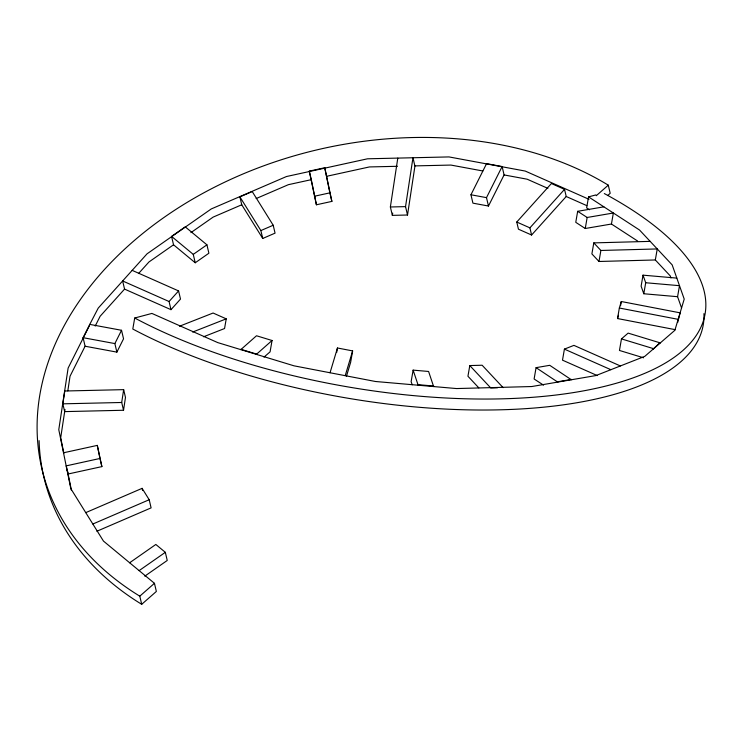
<?xml version="1.0" encoding="UTF-8"?>
<svg xmlns="http://www.w3.org/2000/svg" width="743" height="743" viewBox="0 0 743 743"><rect width="100%" height="100%" fill="white"/><g stroke="black" fill="none" stroke-linecap="round" stroke-linejoin="round"><path stroke-width="1.11" d="M62.839 403.83L64.79 391.004L123.654 389.648L125.474 397.421L123.533 410.257L64.669 411.613L62.839 403.83L121.703 402.483L123.533 410.257M64.994 409.467L60.694 437.803L63.842 453.221M67.817 390.874L70.037 376.209L85.092 346.229L83.086 337.684L89.764 324.394L121.536 330.282L123.542 338.817L116.874 352.117L85.092 346.229M121.703 402.483L123.654 389.648M407.517 215.015L405.539 206.628L412.959 157.748L414.928 166.135L407.517 215.015L392.35 215.368L390.372 206.981L397.793 158.101M392.35 215.368L392.694 213.092M589.505 209.758L586.636 207.891L588.549 196.876L639.537 230.024L672.164 264.88L684.219 299.085L674.876 330.282L644.766 356.371L595.951 375.559L531.756 386.536L456.546 388.561L375.456 381.493L294.005 365.825L217.755 342.607L151.897 313.425L134.715 318.013L132.802 329.028A341.195 133.071 9.9 0 0 501.154 409.783A341.195 133.071 9.9 0 0 703.937 313.639M179.509 326.223L213.092 313.026L226.234 318.849L224.553 328.527L203.563 336.774M240.825 349.628L256.502 335.762L272.049 340.498L270.08 351.848L264.006 357.114M256.372 354.365L272.049 340.498M336.672 352.535L337.461 347.993L352.628 350.91L350.65 362.268L346.461 376.264M433.624 386.564L428.59 371.472L413.127 370.125L411.12 381.679L412.216 384.8M418.16 385.218L413.127 370.125M503.113 387.642L482.133 365.231L469.799 365.565L467.941 376.246L478.817 387.865M571.376 379.757L549.736 365.315L536.075 367.655L534.106 379.004L543.532 385.143M603.864 206.833L577.673 211.309L575.76 222.324L585.252 228.5L611.443 224.024L637.624 241.038M557.714 382.097L536.075 367.655M620.359 365.946L573.93 345.374L564.411 349.117L562.497 360.16L597.316 375.586M585.252 228.5L587.165 217.476L577.673 211.309M650.153 241.373L593.806 242.887L591.892 253.911L598.979 261.48L655.326 259.966L670.251 275.904L670.966 277.938M598.979 261.48L600.892 250.465L593.806 242.887M611.443 224.024L613.356 213L587.165 217.476M675.248 329.66L617.526 318.552L619.346 308.02L621.297 301.519L680.161 312.849L677.662 322.508M620.563 305.726L621.297 301.519M659.821 343.331L659.914 342.792L628.132 333.115L621.464 338.901L619.458 350.455L643.559 357.792M676.827 278.105L643.029 275.161L641.116 286.176L643.791 293.754L677.579 296.698L681.582 308.039M643.791 293.754L645.704 282.739L643.029 275.161M655.326 259.966L657.249 248.942L600.892 250.465M653.143 349.108L659.914 342.792M677.579 296.698L679.492 285.684L645.704 282.739M330.041 372.754L337.461 347.993M345.207 375.679L352.628 350.91M617.526 318.552L618.501 315.292M89.336 325.815L68.124 368.073L58.781 429.668L70.836 488.671L103.463 541.08L154.451 583.311L156.364 591.447L141.709 604.31A341.195 247.484 -13.2 0 1 39.091 440.618M95.215 326.056L100.147 316.239L124.555 289.101L122.641 280.965L169.07 301.519L170.983 309.673L180.503 299.085L178.589 290.931L132.161 270.359M116.874 352.117L114.868 343.582L121.536 330.282M470.951 194.768L486.572 163.655L502.119 166.543L504.088 174.93L488.476 206.034L472.919 203.155L470.951 194.768L486.498 197.647L488.476 206.034M486.498 197.647L502.119 166.543M138.542 273.545L148.962 261.963L173.537 244.791L171.568 236.404L185.23 226.856L206.925 244.828L208.894 253.214L195.233 262.762L173.537 244.791M169.07 301.519L178.589 290.931M566.222 196.505L531.589 235.011L518.447 229.188L516.766 222.036L551.399 183.53L564.541 189.354L566.222 196.505L586.831 205.644M531.589 235.011L529.908 227.86L564.541 189.354M141.709 604.31L139.795 596.165L154.451 583.311M596.257 195.715L608.285 185.165L610.198 193.31L607.625 195.567M190.905 232.643L213.157 217.095L241.744 204.771L239.887 196.876L252.221 191.564L273.201 225.25L275.059 233.144L262.725 238.466L241.744 204.771M195.233 262.762L193.264 254.375L206.925 244.828M129.644 562.767L155.835 544.461L165.327 552.328L167.24 560.463L144.792 576.15M139.136 570.624L165.327 552.328M256.159 198.557L288.368 184.682L311.289 179.667L316.416 204.78L331.88 201.399L324.747 167.742L309.283 171.122L316.416 204.78M262.725 238.466L260.867 230.571L273.201 225.25M85.751 512.633L142.108 488.346L149.194 499.733L151.108 507.878L96.887 531.245M92.847 524.019L149.194 499.733M192.651 332.047L226.234 318.849M588.549 196.876L595.877 194.917M326.753 176.277L369.457 166.934L397.468 166.293M314.41 196.245L329.873 192.855L331.88 201.399M63.508 452.784L97.296 445.391L101.884 466.613L68.087 474.006L66.173 465.87L99.971 458.468L101.884 466.613M557.77 381.763L571.432 379.422M497.504 387.79L490.779 387.976L469.799 365.565M414.873 165.893L450.908 165.067L482.839 170.983M390.372 206.981L405.539 206.628M418.253 384.679L433.717 386.026M504.088 174.93L527.159 179.202L547.897 188.388M83.086 337.684L114.868 343.582M619.346 308.02L678.21 319.351M621.464 338.901L653.236 348.569M240.881 349.294L256.428 354.03M589.013 199.31L525.245 171.066L448.995 156.922L367.544 158.798L286.454 176.537L211.244 208.95L147.049 253.827L98.234 308.094L89.764 324.394M516.766 222.036L529.908 227.86M564.411 349.117L610.839 369.689M124.555 289.101L170.983 309.673M171.568 236.404L193.264 254.375M239.887 196.876L260.867 230.571M309.283 171.122L311.289 179.667M142.108 488.346L142.582 490.38M324.747 167.742L329.873 192.855M97.296 445.391L99.971 458.468M67.204 469.65L71.421 490.296M604.3 193.552A341.195 133.071 9.9 0 1 610.616 384.818A341.195 133.071 9.9 0 1 134.715 318.013M139.795 596.165A341.195 247.484 -13.2 0 1 131.855 242.655A341.195 247.484 -13.2 0 1 608.285 185.165"/></g></svg>
